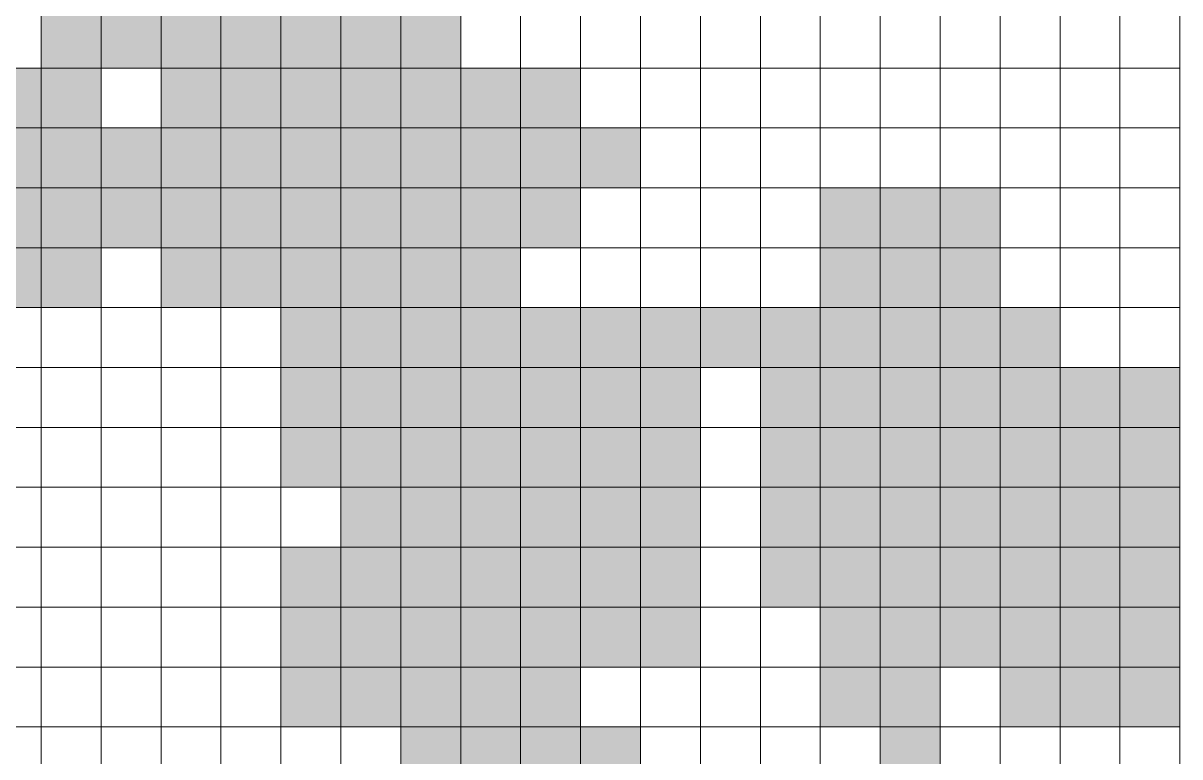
# Model space of a CAD drawing. Header units: millimetres. Extents: x 7481 to 272303, y 53290 to 107290.
# Drawn here: x 180705 to 200005, y 78790 to 91040 of the extents above; entities that cross this region are included whole.
import ezdxf

# ---------------------------------------------------------------- set-up
doc = ezdxf.new("R2010")
doc.units = ezdxf.units.MM
doc.layers.get('0').update_dxf_attribs({"lineweight": 0})
for name, color, linetype in [('l_square', 30, 'Continuous'), ('m_square', 40, 'Continuous'), ('n_green', 100, 'Continuous'), ('o_building', 252, 'Continuous'), ('river', 140, 'Continuous')]:
    doc.layers.add(name, color=color, linetype=linetype)

msp = doc.modelspace()

# ---------------------------------------------------------------- hatches: boundary and pattern name
at = {"layer": 'l_square'}
h = msp.add_hatch(color=256, dxfattribs=at)
h.dxf.hatch_style = 1
h.paths.add_polyline_path([(189005, 90290), (188005, 90290), (188005, 89290), (189005, 89290)])
h = msp.add_hatch(color=256, dxfattribs=at)
h.dxf.hatch_style = 1
h.paths.add_polyline_path([(190005, 90290), (189005, 90290), (189005, 89290), (190005, 89290)])
h = msp.add_hatch(color=256, dxfattribs=at)
h.dxf.hatch_style = 1
h.paths.add_polyline_path([(188005, 89290), (187005, 89290), (187005, 88290), (188005, 88290)])
h = msp.add_hatch(color=256, dxfattribs=at)
h.dxf.hatch_style = 1
h.paths.add_polyline_path([(189005, 89290), (188005, 89290), (188005, 88290), (189005, 88290)])
h = msp.add_hatch(color=256, dxfattribs=at)
h.dxf.hatch_style = 1
h.paths.add_polyline_path([(190005, 89290), (189005, 89290), (189005, 88290), (190005, 88290)])
h = msp.add_hatch(color=256, dxfattribs=at)
h.dxf.hatch_style = 1
h.paths.add_polyline_path([(191005, 89290), (190005, 89290), (190005, 88290), (191005, 88290)])
h = msp.add_hatch(color=256, dxfattribs=at)
h.dxf.hatch_style = 1
h.paths.add_polyline_path([(190005, 88290), (189005, 88290), (189005, 87290), (190005, 87290)])
h = msp.add_hatch(color=256, dxfattribs=at)
h.dxf.hatch_style = 1
h.paths.add_polyline_path([(181005, 87290), (180005, 87290), (180005, 86290), (181005, 86290)])
h = msp.add_hatch(color=256, dxfattribs=at)
h.dxf.hatch_style = 1
h.paths.add_polyline_path([(191005, 79290), (190005, 79290), (190005, 78290), (191005, 78290)])
at = {"layer": 'm_square'}
h = msp.add_hatch(color=256, dxfattribs=at)
h.dxf.hatch_style = 1
h.paths.add_polyline_path([(182005, 91290), (181005, 91290), (181005, 90290), (182005, 90290)])
h = msp.add_hatch(color=256, dxfattribs=at)
h.dxf.hatch_style = 1
h.paths.add_polyline_path([(182005, 90290), (181005, 90290), (181005, 89290), (182005, 89290)])
h = msp.add_hatch(color=256, dxfattribs=at)
h.dxf.hatch_style = 1
h.paths.add_polyline_path([(188005, 90290), (187005, 90290), (187005, 89290), (188005, 89290)])
h = msp.add_hatch(color=256, dxfattribs=at)
h.dxf.hatch_style = 1
h.paths.add_polyline_path([(184005, 87290), (183005, 87290), (183005, 86290), (184005, 86290)])
h = msp.add_hatch(color=256, dxfattribs=at)
h.dxf.hatch_style = 1
h.paths.add_polyline_path([(187005, 85290), (186005, 85290), (186005, 84290), (187005, 84290)])
h = msp.add_hatch(color=256, dxfattribs=at)
h.dxf.hatch_style = 1
h.paths.add_polyline_path([(191005, 84290), (190005, 84290), (190005, 83290), (191005, 83290)])
h = msp.add_hatch(color=256, dxfattribs=at)
h.dxf.hatch_style = 1
h.paths.add_polyline_path([(191005, 81290), (190005, 81290), (190005, 80290), (191005, 80290)])
at = {"layer": 'n_green'}
h = msp.add_hatch(color=256, dxfattribs=at)
h.dxf.hatch_style = 1
h.paths.add_polyline_path([(184005, 90290), (183005, 90290), (183005, 89290), (184005, 89290)])
h = msp.add_hatch(color=256, dxfattribs=at)
h.dxf.hatch_style = 1
h.paths.add_polyline_path([(185005, 90290), (184005, 90290), (184005, 89290), (185005, 89290)])
h = msp.add_hatch(color=256, dxfattribs=at)
h.dxf.hatch_style = 1
h.paths.add_polyline_path([(186005, 90290), (185005, 90290), (185005, 89290), (186005, 89290)])
h = msp.add_hatch(color=256, dxfattribs=at)
h.dxf.hatch_style = 1
h.paths.add_polyline_path([(187005, 90290), (186005, 90290), (186005, 89290), (187005, 89290)])
h = msp.add_hatch(color=256, dxfattribs=at)
h.dxf.hatch_style = 1
h.paths.add_polyline_path([(182005, 87290), (181005, 87290), (181005, 86290), (182005, 86290)])
h = msp.add_hatch(color=256, dxfattribs=at)
h.dxf.hatch_style = 1
h.paths.add_polyline_path([(185005, 87290), (184005, 87290), (184005, 86290), (185005, 86290)])
h = msp.add_hatch(color=256, dxfattribs=at)
h.dxf.hatch_style = 1
h.paths.add_polyline_path([(186005, 87290), (185005, 87290), (185005, 86290), (186005, 86290)])
h = msp.add_hatch(color=256, dxfattribs=at)
h.dxf.hatch_style = 1
h.paths.add_polyline_path([(186005, 86290), (185005, 86290), (185005, 85290), (186005, 85290)])
h = msp.add_hatch(color=256, dxfattribs=at)
h.dxf.hatch_style = 1
h.paths.add_polyline_path([(191005, 86290), (190005, 86290), (190005, 85290), (191005, 85290)])
h = msp.add_hatch(color=256, dxfattribs=at)
h.dxf.hatch_style = 1
h.paths.add_polyline_path([(192005, 86290), (191005, 86290), (191005, 85290), (192005, 85290)])
h = msp.add_hatch(color=256, dxfattribs=at)
h.dxf.hatch_style = 1
h.paths.add_polyline_path([(186005, 85290), (185005, 85290), (185005, 84290), (186005, 84290)])
h = msp.add_hatch(color=256, dxfattribs=at)
h.dxf.hatch_style = 1
h.paths.add_polyline_path([(191005, 85290), (190005, 85290), (190005, 84290), (191005, 84290)])
h = msp.add_hatch(color=256, dxfattribs=at)
h.dxf.hatch_style = 1
h.paths.add_polyline_path([(192005, 85290), (191005, 85290), (191005, 84290), (192005, 84290)])
h = msp.add_hatch(color=256, dxfattribs=at)
h.dxf.hatch_style = 1
h.paths.add_polyline_path([(186005, 84290), (185005, 84290), (185005, 83290), (186005, 83290)])
h = msp.add_hatch(color=256, dxfattribs=at)
h.dxf.hatch_style = 1
h.paths.add_polyline_path([(187005, 84290), (186005, 84290), (186005, 83290), (187005, 83290)])
h = msp.add_hatch(color=256, dxfattribs=at)
h.dxf.hatch_style = 1
h.paths.add_polyline_path([(192005, 84290), (191005, 84290), (191005, 83290), (192005, 83290)])
h = msp.add_hatch(color=256, dxfattribs=at)
h.dxf.hatch_style = 1
h.paths.add_polyline_path([(187005, 83290), (186005, 83290), (186005, 82290), (187005, 82290)])
h = msp.add_hatch(color=256, dxfattribs=at)
h.dxf.hatch_style = 1
h.paths.add_polyline_path([(191005, 83290), (190005, 83290), (190005, 82290), (191005, 82290)])
h = msp.add_hatch(color=256, dxfattribs=at)
h.dxf.hatch_style = 1
h.paths.add_polyline_path([(192005, 83290), (191005, 83290), (191005, 82290), (192005, 82290)])
h = msp.add_hatch(color=256, dxfattribs=at)
h.dxf.hatch_style = 1
h.paths.add_polyline_path([(186005, 82290), (185005, 82290), (185005, 81290), (186005, 81290)])
h = msp.add_hatch(color=256, dxfattribs=at)
h.dxf.hatch_style = 1
h.paths.add_polyline_path([(187005, 82290), (186005, 82290), (186005, 81290), (187005, 81290)])
h = msp.add_hatch(color=256, dxfattribs=at)
h.dxf.hatch_style = 1
h.paths.add_polyline_path([(191005, 82290), (190005, 82290), (190005, 81290), (191005, 81290)])
h = msp.add_hatch(color=256, dxfattribs=at)
h.dxf.hatch_style = 1
h.paths.add_polyline_path([(192005, 82290), (191005, 82290), (191005, 81290), (192005, 81290)])
h = msp.add_hatch(color=256, dxfattribs=at)
h.dxf.hatch_style = 1
h.paths.add_polyline_path([(186005, 81290), (185005, 81290), (185005, 80290), (186005, 80290)])
h = msp.add_hatch(color=256, dxfattribs=at)
h.dxf.hatch_style = 1
h.paths.add_polyline_path([(187005, 81290), (186005, 81290), (186005, 80290), (187005, 80290)])
h = msp.add_hatch(color=256, dxfattribs=at)
h.dxf.hatch_style = 1
h.paths.add_polyline_path([(192005, 81290), (191005, 81290), (191005, 80290), (192005, 80290)])
h = msp.add_hatch(color=256, dxfattribs=at)
h.dxf.hatch_style = 1
h.paths.add_polyline_path([(186005, 80290), (185005, 80290), (185005, 79290), (186005, 79290)])
h = msp.add_hatch(color=256, dxfattribs=at)
h.dxf.hatch_style = 1
h.paths.add_polyline_path([(187005, 80290), (186005, 80290), (186005, 79290), (187005, 79290)])
at = {"layer": 'o_building'}
h = msp.add_hatch(color=256, dxfattribs=at)
h.dxf.hatch_style = 1
h.paths.add_polyline_path([(183005, 91290), (182005, 91290), (182005, 90290), (183005, 90290)])
h = msp.add_hatch(color=256, dxfattribs=at)
h.dxf.hatch_style = 1
h.paths.add_polyline_path([(184005, 91290), (183005, 91290), (183005, 90290), (184005, 90290)])
h = msp.add_hatch(color=256, dxfattribs=at)
h.dxf.hatch_style = 1
h.paths.add_polyline_path([(185005, 91290), (184005, 91290), (184005, 90290), (185005, 90290)])
h = msp.add_hatch(color=256, dxfattribs=at)
h.dxf.hatch_style = 1
h.paths.add_polyline_path([(186005, 91290), (185005, 91290), (185005, 90290), (186005, 90290)])
h = msp.add_hatch(color=256, dxfattribs=at)
h.dxf.hatch_style = 1
h.paths.add_polyline_path([(187005, 91290), (186005, 91290), (186005, 90290), (187005, 90290)])
h = msp.add_hatch(color=256, dxfattribs=at)
h.dxf.hatch_style = 1
h.paths.add_polyline_path([(188005, 91290), (187005, 91290), (187005, 90290), (188005, 90290)])
at = {"layer": 'river'}
h = msp.add_hatch(color=256, dxfattribs=at)
h.dxf.hatch_style = 1
h.paths.add_polyline_path([(181005, 90290), (180005, 90290), (180005, 89290), (181005, 89290)])
h = msp.add_hatch(color=256, dxfattribs=at)
h.dxf.hatch_style = 1
h.paths.add_polyline_path([(181005, 89290), (180005, 89290), (180005, 88290), (181005, 88290)])
h = msp.add_hatch(color=256, dxfattribs=at)
h.dxf.hatch_style = 1
h.paths.add_polyline_path([(182005, 89290), (181005, 89290), (181005, 88290), (182005, 88290)])
h = msp.add_hatch(color=256, dxfattribs=at)
h.dxf.hatch_style = 1
h.paths.add_polyline_path([(183005, 89290), (182005, 89290), (182005, 88290), (183005, 88290)])
h = msp.add_hatch(color=256, dxfattribs=at)
h.dxf.hatch_style = 1
h.paths.add_polyline_path([(184005, 89290), (183005, 89290), (183005, 88290), (184005, 88290)])
h = msp.add_hatch(color=256, dxfattribs=at)
h.dxf.hatch_style = 1
h.paths.add_polyline_path([(185005, 89290), (184005, 89290), (184005, 88290), (185005, 88290)])
h = msp.add_hatch(color=256, dxfattribs=at)
h.dxf.hatch_style = 1
h.paths.add_polyline_path([(185005, 89290), (184005, 89290), (184005, 88290), (185005, 88290)])
h = msp.add_hatch(color=256, dxfattribs=at)
h.dxf.hatch_style = 1
h.paths.add_polyline_path([(186005, 89290), (185005, 89290), (185005, 88290), (186005, 88290)])
h = msp.add_hatch(color=256, dxfattribs=at)
h.dxf.hatch_style = 1
h.paths.add_polyline_path([(186005, 89290), (185005, 89290), (185005, 88290), (186005, 88290)])
h = msp.add_hatch(color=256, dxfattribs=at)
h.dxf.hatch_style = 1
h.paths.add_polyline_path([(187005, 89290), (186005, 89290), (186005, 88290), (187005, 88290)])
h = msp.add_hatch(color=256, dxfattribs=at)
h.dxf.hatch_style = 1
h.paths.add_polyline_path([(181005, 88290), (180005, 88290), (180005, 87290), (181005, 87290)])
h = msp.add_hatch(color=256, dxfattribs=at)
h.dxf.hatch_style = 1
h.paths.add_polyline_path([(182005, 88290), (181005, 88290), (181005, 87290), (182005, 87290)])
h = msp.add_hatch(color=256, dxfattribs=at)
h.dxf.hatch_style = 1
h.paths.add_polyline_path([(183005, 88290), (182005, 88290), (182005, 87290), (183005, 87290)])
h = msp.add_hatch(color=256, dxfattribs=at)
h.dxf.hatch_style = 1
h.paths.add_polyline_path([(184005, 88290), (183005, 88290), (183005, 87290), (184005, 87290)])
h = msp.add_hatch(color=256, dxfattribs=at)
h.dxf.hatch_style = 1
h.paths.add_polyline_path([(185005, 88290), (184005, 88290), (184005, 87290), (185005, 87290)])
h = msp.add_hatch(color=256, dxfattribs=at)
h.dxf.hatch_style = 1
h.paths.add_polyline_path([(185005, 88290), (184005, 88290), (184005, 87290), (185005, 87290)])
h = msp.add_hatch(color=256, dxfattribs=at)
h.dxf.hatch_style = 1
h.paths.add_polyline_path([(186005, 88290), (185005, 88290), (185005, 87290), (186005, 87290)])
h = msp.add_hatch(color=256, dxfattribs=at)
h.dxf.hatch_style = 1
h.paths.add_polyline_path([(186005, 88290), (185005, 88290), (185005, 87290), (186005, 87290)])
h = msp.add_hatch(color=256, dxfattribs=at)
h.dxf.hatch_style = 1
h.paths.add_polyline_path([(187005, 88290), (186005, 88290), (186005, 87290), (187005, 87290)])
h = msp.add_hatch(color=256, dxfattribs=at)
h.dxf.hatch_style = 1
h.paths.add_polyline_path([(188005, 88290), (187005, 88290), (187005, 87290), (188005, 87290)])
h = msp.add_hatch(color=256, dxfattribs=at)
h.dxf.hatch_style = 1
h.paths.add_polyline_path([(189005, 88290), (188005, 88290), (188005, 87290), (189005, 87290)])
h = msp.add_hatch(color=256, dxfattribs=at)
h.dxf.hatch_style = 1
h.paths.add_polyline_path([(195005, 88290), (194005, 88290), (194005, 87290), (195005, 87290)])
h = msp.add_hatch(color=256, dxfattribs=at)
h.dxf.hatch_style = 1
h.paths.add_polyline_path([(196005, 88290), (195005, 88290), (195005, 87290), (196005, 87290)])
h = msp.add_hatch(color=256, dxfattribs=at)
h.dxf.hatch_style = 1
h.paths.add_polyline_path([(197005, 88290), (196005, 88290), (196005, 87290), (197005, 87290)])
h = msp.add_hatch(color=256, dxfattribs=at)
h.dxf.hatch_style = 1
h.paths.add_polyline_path([(187005, 87290), (186005, 87290), (186005, 86290), (187005, 86290)])
h = msp.add_hatch(color=256, dxfattribs=at)
h.dxf.hatch_style = 1
h.paths.add_polyline_path([(188005, 87290), (187005, 87290), (187005, 86290), (188005, 86290)])
h = msp.add_hatch(color=256, dxfattribs=at)
h.dxf.hatch_style = 1
h.paths.add_polyline_path([(189005, 87290), (188005, 87290), (188005, 86290), (189005, 86290)])
h = msp.add_hatch(color=256, dxfattribs=at)
h.dxf.hatch_style = 1
h.paths.add_polyline_path([(195005, 87290), (194005, 87290), (194005, 86290), (195005, 86290)])
h = msp.add_hatch(color=256, dxfattribs=at)
h.dxf.hatch_style = 1
h.paths.add_polyline_path([(196005, 87290), (195005, 87290), (195005, 86290), (196005, 86290)])
h = msp.add_hatch(color=256, dxfattribs=at)
h.dxf.hatch_style = 1
h.paths.add_polyline_path([(197005, 87290), (196005, 87290), (196005, 86290), (197005, 86290)])
h = msp.add_hatch(color=256, dxfattribs=at)
h.dxf.hatch_style = 1
h.paths.add_polyline_path([(197005, 87290), (196005, 87290), (196005, 86290), (197005, 86290)])
h = msp.add_hatch(color=256, dxfattribs=at)
h.dxf.hatch_style = 1
h.paths.add_polyline_path([(187005, 86290), (186005, 86290), (186005, 85290), (187005, 85290)])
h = msp.add_hatch(color=256, dxfattribs=at)
h.dxf.hatch_style = 1
h.paths.add_polyline_path([(188005, 86290), (187005, 86290), (187005, 85290), (188005, 85290)])
h = msp.add_hatch(color=256, dxfattribs=at)
h.dxf.hatch_style = 1
h.paths.add_polyline_path([(189005, 86290), (188005, 86290), (188005, 85290), (189005, 85290)])
h = msp.add_hatch(color=256, dxfattribs=at)
h.dxf.hatch_style = 1
h.paths.add_polyline_path([(190005, 86290), (189005, 86290), (189005, 85290), (190005, 85290)])
h = msp.add_hatch(color=256, dxfattribs=at)
h.dxf.hatch_style = 1
h.paths.add_polyline_path([(193005, 86290), (192005, 86290), (192005, 85290), (193005, 85290)])
h = msp.add_hatch(color=256, dxfattribs=at)
h.dxf.hatch_style = 1
h.paths.add_polyline_path([(194005, 86290), (193005, 86290), (193005, 85290), (194005, 85290)])
h = msp.add_hatch(color=256, dxfattribs=at)
h.dxf.hatch_style = 1
h.paths.add_polyline_path([(195005, 86290), (194005, 86290), (194005, 85290), (195005, 85290)])
h = msp.add_hatch(color=256, dxfattribs=at)
h.dxf.hatch_style = 1
h.paths.add_polyline_path([(195005, 86290), (194005, 86290), (194005, 85290), (195005, 85290)])
h = msp.add_hatch(color=256, dxfattribs=at)
h.dxf.hatch_style = 1
h.paths.add_polyline_path([(196005, 86290), (195005, 86290), (195005, 85290), (196005, 85290)])
h = msp.add_hatch(color=256, dxfattribs=at)
h.dxf.hatch_style = 1
h.paths.add_polyline_path([(196005, 86290), (195005, 86290), (195005, 85290), (196005, 85290)])
h = msp.add_hatch(color=256, dxfattribs=at)
h.dxf.hatch_style = 1
h.paths.add_polyline_path([(197005, 86290), (196005, 86290), (196005, 85290), (197005, 85290)])
h = msp.add_hatch(color=256, dxfattribs=at)
h.dxf.hatch_style = 1
h.paths.add_polyline_path([(197005, 86290), (196005, 86290), (196005, 85290), (197005, 85290)])
h = msp.add_hatch(color=256, dxfattribs=at)
h.dxf.hatch_style = 1
h.paths.add_polyline_path([(197005, 86290), (196005, 86290), (196005, 85290), (197005, 85290)])
h = msp.add_hatch(color=256, dxfattribs=at)
h.dxf.hatch_style = 1
h.paths.add_polyline_path([(198005, 86290), (197005, 86290), (197005, 85290), (198005, 85290)])
h = msp.add_hatch(color=256, dxfattribs=at)
h.dxf.hatch_style = 1
h.paths.add_polyline_path([(188005, 85290), (187005, 85290), (187005, 84290), (188005, 84290)])
h = msp.add_hatch(color=256, dxfattribs=at)
h.dxf.hatch_style = 1
h.paths.add_polyline_path([(189005, 85290), (188005, 85290), (188005, 84290), (189005, 84290)])
h = msp.add_hatch(color=256, dxfattribs=at)
h.dxf.hatch_style = 1
h.paths.add_polyline_path([(190005, 85290), (189005, 85290), (189005, 84290), (190005, 84290)])
h = msp.add_hatch(color=256, dxfattribs=at)
h.dxf.hatch_style = 1
h.paths.add_polyline_path([(194005, 85290), (193005, 85290), (193005, 84290), (194005, 84290)])
h = msp.add_hatch(color=256, dxfattribs=at)
h.dxf.hatch_style = 1
h.paths.add_polyline_path([(195005, 85290), (194005, 85290), (194005, 84290), (195005, 84290)])
h = msp.add_hatch(color=256, dxfattribs=at)
h.dxf.hatch_style = 1
h.paths.add_polyline_path([(195005, 85290), (194005, 85290), (194005, 84290), (195005, 84290)])
h = msp.add_hatch(color=256, dxfattribs=at)
h.dxf.hatch_style = 1
h.paths.add_polyline_path([(195005, 85290), (194005, 85290), (194005, 84290), (195005, 84290)])
h = msp.add_hatch(color=256, dxfattribs=at)
h.dxf.hatch_style = 1
h.paths.add_polyline_path([(196005, 85290), (195005, 85290), (195005, 84290), (196005, 84290)])
h = msp.add_hatch(color=256, dxfattribs=at)
h.dxf.hatch_style = 1
h.paths.add_polyline_path([(196005, 85290), (195005, 85290), (195005, 84290), (196005, 84290)])
h = msp.add_hatch(color=256, dxfattribs=at)
h.dxf.hatch_style = 1
h.paths.add_polyline_path([(197005, 85290), (196005, 85290), (196005, 84290), (197005, 84290)])
h = msp.add_hatch(color=256, dxfattribs=at)
h.dxf.hatch_style = 1
h.paths.add_polyline_path([(197005, 85290), (196005, 85290), (196005, 84290), (197005, 84290)])
h = msp.add_hatch(color=256, dxfattribs=at)
h.dxf.hatch_style = 1
h.paths.add_polyline_path([(197005, 85290), (196005, 85290), (196005, 84290), (197005, 84290)])
h = msp.add_hatch(color=256, dxfattribs=at)
h.dxf.hatch_style = 1
h.paths.add_polyline_path([(198005, 85290), (197005, 85290), (197005, 84290), (198005, 84290)])
h = msp.add_hatch(color=256, dxfattribs=at)
h.dxf.hatch_style = 1
h.paths.add_polyline_path([(198005, 85290), (197005, 85290), (197005, 84290), (198005, 84290)])
h = msp.add_hatch(color=256, dxfattribs=at)
h.dxf.hatch_style = 1
h.paths.add_polyline_path([(199005, 85290), (198005, 85290), (198005, 84290), (199005, 84290)])
h = msp.add_hatch(color=256, dxfattribs=at)
h.dxf.hatch_style = 1
h.paths.add_polyline_path([(200005, 85290), (199005, 85290), (199005, 84290), (200005, 84290)])
h = msp.add_hatch(color=256, dxfattribs=at)
h.dxf.hatch_style = 1
h.paths.add_polyline_path([(188005, 84290), (187005, 84290), (187005, 83290), (188005, 83290)])
h = msp.add_hatch(color=256, dxfattribs=at)
h.dxf.hatch_style = 1
h.paths.add_polyline_path([(189005, 84290), (188005, 84290), (188005, 83290), (189005, 83290)])
h = msp.add_hatch(color=256, dxfattribs=at)
h.dxf.hatch_style = 1
h.paths.add_polyline_path([(190005, 84290), (189005, 84290), (189005, 83290), (190005, 83290)])
h = msp.add_hatch(color=256, dxfattribs=at)
h.dxf.hatch_style = 1
h.paths.add_polyline_path([(194005, 84290), (193005, 84290), (193005, 83290), (194005, 83290)])
h = msp.add_hatch(color=256, dxfattribs=at)
h.dxf.hatch_style = 1
h.paths.add_polyline_path([(194005, 84290), (193005, 84290), (193005, 83290), (194005, 83290)])
h = msp.add_hatch(color=256, dxfattribs=at)
h.dxf.hatch_style = 1
h.paths.add_polyline_path([(195005, 84290), (194005, 84290), (194005, 83290), (195005, 83290)])
h = msp.add_hatch(color=256, dxfattribs=at)
h.dxf.hatch_style = 1
h.paths.add_polyline_path([(195005, 84290), (194005, 84290), (194005, 83290), (195005, 83290)])
h = msp.add_hatch(color=256, dxfattribs=at)
h.dxf.hatch_style = 1
h.paths.add_polyline_path([(195005, 84290), (194005, 84290), (194005, 83290), (195005, 83290)])
h = msp.add_hatch(color=256, dxfattribs=at)
h.dxf.hatch_style = 1
h.paths.add_polyline_path([(195005, 84290), (194005, 84290), (194005, 83290), (195005, 83290)])
h = msp.add_hatch(color=256, dxfattribs=at)
h.dxf.hatch_style = 1
h.paths.add_polyline_path([(196005, 84290), (195005, 84290), (195005, 83290), (196005, 83290)])
h = msp.add_hatch(color=256, dxfattribs=at)
h.dxf.hatch_style = 1
h.paths.add_polyline_path([(196005, 84290), (195005, 84290), (195005, 83290), (196005, 83290)])
h = msp.add_hatch(color=256, dxfattribs=at)
h.dxf.hatch_style = 1
h.paths.add_polyline_path([(196005, 84290), (195005, 84290), (195005, 83290), (196005, 83290)])
h = msp.add_hatch(color=256, dxfattribs=at)
h.dxf.hatch_style = 1
h.paths.add_polyline_path([(197005, 84290), (196005, 84290), (196005, 83290), (197005, 83290)])
h = msp.add_hatch(color=256, dxfattribs=at)
h.dxf.hatch_style = 1
h.paths.add_polyline_path([(197005, 84290), (196005, 84290), (196005, 83290), (197005, 83290)])
h = msp.add_hatch(color=256, dxfattribs=at)
h.dxf.hatch_style = 1
h.paths.add_polyline_path([(197005, 84290), (196005, 84290), (196005, 83290), (197005, 83290)])
h = msp.add_hatch(color=256, dxfattribs=at)
h.dxf.hatch_style = 1
h.paths.add_polyline_path([(198005, 84290), (197005, 84290), (197005, 83290), (198005, 83290)])
h = msp.add_hatch(color=256, dxfattribs=at)
h.dxf.hatch_style = 1
h.paths.add_polyline_path([(198005, 84290), (197005, 84290), (197005, 83290), (198005, 83290)])
h = msp.add_hatch(color=256, dxfattribs=at)
h.dxf.hatch_style = 1
h.paths.add_polyline_path([(199005, 84290), (198005, 84290), (198005, 83290), (199005, 83290)])
h = msp.add_hatch(color=256, dxfattribs=at)
h.dxf.hatch_style = 1
h.paths.add_polyline_path([(200005, 84290), (199005, 84290), (199005, 83290), (200005, 83290)])
h = msp.add_hatch(color=256, dxfattribs=at)
h.dxf.hatch_style = 1
h.paths.add_polyline_path([(188005, 83290), (187005, 83290), (187005, 82290), (188005, 82290)])
h = msp.add_hatch(color=256, dxfattribs=at)
h.dxf.hatch_style = 1
h.paths.add_polyline_path([(189005, 83290), (188005, 83290), (188005, 82290), (189005, 82290)])
h = msp.add_hatch(color=256, dxfattribs=at)
h.dxf.hatch_style = 1
h.paths.add_polyline_path([(190005, 83290), (189005, 83290), (189005, 82290), (190005, 82290)])
h = msp.add_hatch(color=256, dxfattribs=at)
h.dxf.hatch_style = 1
h.paths.add_polyline_path([(194005, 83290), (193005, 83290), (193005, 82290), (194005, 82290)])
h = msp.add_hatch(color=256, dxfattribs=at)
h.dxf.hatch_style = 1
h.paths.add_polyline_path([(194005, 83290), (193005, 83290), (193005, 82290), (194005, 82290)])
h = msp.add_hatch(color=256, dxfattribs=at)
h.dxf.hatch_style = 1
h.paths.add_polyline_path([(195005, 83290), (194005, 83290), (194005, 82290), (195005, 82290)])
h = msp.add_hatch(color=256, dxfattribs=at)
h.dxf.hatch_style = 1
h.paths.add_polyline_path([(195005, 83290), (194005, 83290), (194005, 82290), (195005, 82290)])
h = msp.add_hatch(color=256, dxfattribs=at)
h.dxf.hatch_style = 1
h.paths.add_polyline_path([(195005, 83290), (194005, 83290), (194005, 82290), (195005, 82290)])
h = msp.add_hatch(color=256, dxfattribs=at)
h.dxf.hatch_style = 1
h.paths.add_polyline_path([(195005, 83290), (194005, 83290), (194005, 82290), (195005, 82290)])
h = msp.add_hatch(color=256, dxfattribs=at)
h.dxf.hatch_style = 1
h.paths.add_polyline_path([(196005, 83290), (195005, 83290), (195005, 82290), (196005, 82290)])
h = msp.add_hatch(color=256, dxfattribs=at)
h.dxf.hatch_style = 1
h.paths.add_polyline_path([(196005, 83290), (195005, 83290), (195005, 82290), (196005, 82290)])
h = msp.add_hatch(color=256, dxfattribs=at)
h.dxf.hatch_style = 1
h.paths.add_polyline_path([(196005, 83290), (195005, 83290), (195005, 82290), (196005, 82290)])
h = msp.add_hatch(color=256, dxfattribs=at)
h.dxf.hatch_style = 1
h.paths.add_polyline_path([(196005, 83290), (195005, 83290), (195005, 82290), (196005, 82290)])
h = msp.add_hatch(color=256, dxfattribs=at)
h.dxf.hatch_style = 1
h.paths.add_polyline_path([(197005, 83290), (196005, 83290), (196005, 82290), (197005, 82290)])
h = msp.add_hatch(color=256, dxfattribs=at)
h.dxf.hatch_style = 1
h.paths.add_polyline_path([(197005, 83290), (196005, 83290), (196005, 82290), (197005, 82290)])
h = msp.add_hatch(color=256, dxfattribs=at)
h.dxf.hatch_style = 1
h.paths.add_polyline_path([(197005, 83290), (196005, 83290), (196005, 82290), (197005, 82290)])
h = msp.add_hatch(color=256, dxfattribs=at)
h.dxf.hatch_style = 1
h.paths.add_polyline_path([(198005, 83290), (197005, 83290), (197005, 82290), (198005, 82290)])
h = msp.add_hatch(color=256, dxfattribs=at)
h.dxf.hatch_style = 1
h.paths.add_polyline_path([(198005, 83290), (197005, 83290), (197005, 82290), (198005, 82290)])
h = msp.add_hatch(color=256, dxfattribs=at)
h.dxf.hatch_style = 1
h.paths.add_polyline_path([(199005, 83290), (198005, 83290), (198005, 82290), (199005, 82290)])
h = msp.add_hatch(color=256, dxfattribs=at)
h.dxf.hatch_style = 1
h.paths.add_polyline_path([(200005, 83290), (199005, 83290), (199005, 82290), (200005, 82290)])
h = msp.add_hatch(color=256, dxfattribs=at)
h.dxf.hatch_style = 1
h.paths.add_polyline_path([(188005, 82290), (187005, 82290), (187005, 81290), (188005, 81290)])
h = msp.add_hatch(color=256, dxfattribs=at)
h.dxf.hatch_style = 1
h.paths.add_polyline_path([(189005, 82290), (188005, 82290), (188005, 81290), (189005, 81290)])
h = msp.add_hatch(color=256, dxfattribs=at)
h.dxf.hatch_style = 1
h.paths.add_polyline_path([(190005, 82290), (189005, 82290), (189005, 81290), (190005, 81290)])
h = msp.add_hatch(color=256, dxfattribs=at)
h.dxf.hatch_style = 1
h.paths.add_polyline_path([(194005, 82290), (193005, 82290), (193005, 81290), (194005, 81290)])
h = msp.add_hatch(color=256, dxfattribs=at)
h.dxf.hatch_style = 1
h.paths.add_polyline_path([(194005, 82290), (193005, 82290), (193005, 81290), (194005, 81290)])
h = msp.add_hatch(color=256, dxfattribs=at)
h.dxf.hatch_style = 1
h.paths.add_polyline_path([(195005, 82290), (194005, 82290), (194005, 81290), (195005, 81290)])
h = msp.add_hatch(color=256, dxfattribs=at)
h.dxf.hatch_style = 1
h.paths.add_polyline_path([(195005, 82290), (194005, 82290), (194005, 81290), (195005, 81290)])
h = msp.add_hatch(color=256, dxfattribs=at)
h.dxf.hatch_style = 1
h.paths.add_polyline_path([(195005, 82290), (194005, 82290), (194005, 81290), (195005, 81290)])
h = msp.add_hatch(color=256, dxfattribs=at)
h.dxf.hatch_style = 1
h.paths.add_polyline_path([(196005, 82290), (195005, 82290), (195005, 81290), (196005, 81290)])
h = msp.add_hatch(color=256, dxfattribs=at)
h.dxf.hatch_style = 1
h.paths.add_polyline_path([(196005, 82290), (195005, 82290), (195005, 81290), (196005, 81290)])
h = msp.add_hatch(color=256, dxfattribs=at)
h.dxf.hatch_style = 1
h.paths.add_polyline_path([(196005, 82290), (195005, 82290), (195005, 81290), (196005, 81290)])
h = msp.add_hatch(color=256, dxfattribs=at)
h.dxf.hatch_style = 1
h.paths.add_polyline_path([(197005, 82290), (196005, 82290), (196005, 81290), (197005, 81290)])
h = msp.add_hatch(color=256, dxfattribs=at)
h.dxf.hatch_style = 1
h.paths.add_polyline_path([(198005, 82290), (197005, 82290), (197005, 81290), (198005, 81290)])
h = msp.add_hatch(color=256, dxfattribs=at)
h.dxf.hatch_style = 1
h.paths.add_polyline_path([(198005, 82290), (197005, 82290), (197005, 81290), (198005, 81290)])
h = msp.add_hatch(color=256, dxfattribs=at)
h.dxf.hatch_style = 1
h.paths.add_polyline_path([(199005, 82290), (198005, 82290), (198005, 81290), (199005, 81290)])
h = msp.add_hatch(color=256, dxfattribs=at)
h.dxf.hatch_style = 1
h.paths.add_polyline_path([(200005, 82290), (199005, 82290), (199005, 81290), (200005, 81290)])
h = msp.add_hatch(color=256, dxfattribs=at)
h.dxf.hatch_style = 1
h.paths.add_polyline_path([(188005, 81290), (187005, 81290), (187005, 80290), (188005, 80290)])
h = msp.add_hatch(color=256, dxfattribs=at)
h.dxf.hatch_style = 1
h.paths.add_polyline_path([(189005, 81290), (188005, 81290), (188005, 80290), (189005, 80290)])
h = msp.add_hatch(color=256, dxfattribs=at)
h.dxf.hatch_style = 1
h.paths.add_polyline_path([(190005, 81290), (189005, 81290), (189005, 80290), (190005, 80290)])
h = msp.add_hatch(color=256, dxfattribs=at)
h.dxf.hatch_style = 1
h.paths.add_polyline_path([(195005, 81290), (194005, 81290), (194005, 80290), (195005, 80290)])
h = msp.add_hatch(color=256, dxfattribs=at)
h.dxf.hatch_style = 1
h.paths.add_polyline_path([(195005, 81290), (194005, 81290), (194005, 80290), (195005, 80290)])
h = msp.add_hatch(color=256, dxfattribs=at)
h.dxf.hatch_style = 1
h.paths.add_polyline_path([(195005, 81290), (194005, 81290), (194005, 80290), (195005, 80290)])
h = msp.add_hatch(color=256, dxfattribs=at)
h.dxf.hatch_style = 1
h.paths.add_polyline_path([(196005, 81290), (195005, 81290), (195005, 80290), (196005, 80290)])
h = msp.add_hatch(color=256, dxfattribs=at)
h.dxf.hatch_style = 1
h.paths.add_polyline_path([(196005, 81290), (195005, 81290), (195005, 80290), (196005, 80290)])
h = msp.add_hatch(color=256, dxfattribs=at)
h.dxf.hatch_style = 1
h.paths.add_polyline_path([(196005, 81290), (195005, 81290), (195005, 80290), (196005, 80290)])
h = msp.add_hatch(color=256, dxfattribs=at)
h.dxf.hatch_style = 1
h.paths.add_polyline_path([(197005, 81290), (196005, 81290), (196005, 80290), (197005, 80290)])
h = msp.add_hatch(color=256, dxfattribs=at)
h.dxf.hatch_style = 1
h.paths.add_polyline_path([(198005, 81290), (197005, 81290), (197005, 80290), (198005, 80290)])
h = msp.add_hatch(color=256, dxfattribs=at)
h.dxf.hatch_style = 1
h.paths.add_polyline_path([(198005, 81290), (197005, 81290), (197005, 80290), (198005, 80290)])
h = msp.add_hatch(color=256, dxfattribs=at)
h.dxf.hatch_style = 1
h.paths.add_polyline_path([(199005, 81290), (198005, 81290), (198005, 80290), (199005, 80290)])
h = msp.add_hatch(color=256, dxfattribs=at)
h.dxf.hatch_style = 1
h.paths.add_polyline_path([(200005, 81290), (199005, 81290), (199005, 80290), (200005, 80290)])
h = msp.add_hatch(color=256, dxfattribs=at)
h.dxf.hatch_style = 1
h.paths.add_polyline_path([(188005, 80290), (187005, 80290), (187005, 79290), (188005, 79290)])
h = msp.add_hatch(color=256, dxfattribs=at)
h.dxf.hatch_style = 1
h.paths.add_polyline_path([(189005, 80290), (188005, 80290), (188005, 79290), (189005, 79290)])
h = msp.add_hatch(color=256, dxfattribs=at)
h.dxf.hatch_style = 1
h.paths.add_polyline_path([(190005, 80290), (189005, 80290), (189005, 79290), (190005, 79290)])
h = msp.add_hatch(color=256, dxfattribs=at)
h.dxf.hatch_style = 1
h.paths.add_polyline_path([(195005, 80290), (194005, 80290), (194005, 79290), (195005, 79290)])
h = msp.add_hatch(color=256, dxfattribs=at)
h.dxf.hatch_style = 1
h.paths.add_polyline_path([(196005, 80290), (195005, 80290), (195005, 79290), (196005, 79290)])
h = msp.add_hatch(color=256, dxfattribs=at)
h.dxf.hatch_style = 1
h.paths.add_polyline_path([(196005, 80290), (195005, 80290), (195005, 79290), (196005, 79290)])
h = msp.add_hatch(color=256, dxfattribs=at)
h.dxf.hatch_style = 1
h.paths.add_polyline_path([(198005, 80290), (197005, 80290), (197005, 79290), (198005, 79290)])
h = msp.add_hatch(color=256, dxfattribs=at)
h.dxf.hatch_style = 1
h.paths.add_polyline_path([(199005, 80290), (198005, 80290), (198005, 79290), (199005, 79290)])
h = msp.add_hatch(color=256, dxfattribs=at)
h.dxf.hatch_style = 1
h.paths.add_polyline_path([(200005, 80290), (199005, 80290), (199005, 79290), (200005, 79290)])
h = msp.add_hatch(color=256, dxfattribs=at)
h.dxf.hatch_style = 1
h.paths.add_polyline_path([(188005, 79290), (187005, 79290), (187005, 78290), (188005, 78290)])
h = msp.add_hatch(color=256, dxfattribs=at)
h.dxf.hatch_style = 1
h.paths.add_polyline_path([(189005, 79290), (188005, 79290), (188005, 78290), (189005, 78290)])
h = msp.add_hatch(color=256, dxfattribs=at)
h.dxf.hatch_style = 1
h.paths.add_polyline_path([(190005, 79290), (189005, 79290), (189005, 78290), (190005, 78290)])
h = msp.add_hatch(color=256, dxfattribs=at)
h.dxf.hatch_style = 1
h.paths.add_polyline_path([(196005, 79290), (195005, 79290), (195005, 78290), (196005, 78290)])
h = msp.add_hatch(color=256, dxfattribs=at)
h.dxf.hatch_style = 1
h.paths.add_polyline_path([(196005, 79290), (195005, 79290), (195005, 78290), (196005, 78290)])

# ---------------------------------------------------------------- linework, layer by layer
for points in [[(180005, 90290), (181005, 90290), (181005, 91290), (180005, 91290)], [(181005, 90290), (182005, 90290), (182005, 91290), (181005, 91290)], [(182005, 90290), (183005, 90290), (183005, 91290), (182005, 91290)], [(183005, 90290), (184005, 90290), (184005, 91290), (183005, 91290)], [(184005, 90290), (185005, 90290), (185005, 91290), (184005, 91290)], [(185005, 90290), (186005, 90290), (186005, 91290), (185005, 91290)], [(186005, 90290), (187005, 90290), (187005, 91290), (186005, 91290)], [(187005, 90290), (188005, 90290), (188005, 91290), (187005, 91290)], [(188005, 90290), (189005, 90290), (189005, 91290), (188005, 91290)], [(189005, 90290), (190005, 90290), (190005, 91290), (189005, 91290)], [(190005, 90290), (191005, 90290), (191005, 91290), (190005, 91290)], [(191005, 90290), (192005, 90290), (192005, 91290), (191005, 91290)], [(192005, 90290), (193005, 90290), (193005, 91290), (192005, 91290)], [(193005, 90290), (194005, 90290), (194005, 91290), (193005, 91290)], [(194005, 90290), (195005, 90290), (195005, 91290), (194005, 91290)], [(195005, 90290), (196005, 90290), (196005, 91290), (195005, 91290)], [(196005, 90290), (197005, 90290), (197005, 91290), (196005, 91290)], [(197005, 90290), (198005, 90290), (198005, 91290), (197005, 91290)], [(198005, 90290), (199005, 90290), (199005, 91290), (198005, 91290)], [(199005, 90290), (200005, 90290), (200005, 91290), (199005, 91290)], [(180005, 89290), (181005, 89290), (181005, 90290), (180005, 90290)], [(181005, 89290), (182005, 89290), (182005, 90290), (181005, 90290)], [(182005, 89290), (183005, 89290), (183005, 90290), (182005, 90290)], [(183005, 89290), (184005, 89290), (184005, 90290), (183005, 90290)], [(184005, 89290), (185005, 89290), (185005, 90290), (184005, 90290)], [(185005, 89290), (186005, 89290), (186005, 90290), (185005, 90290)], [(186005, 89290), (187005, 89290), (187005, 90290), (186005, 90290)], [(187005, 89290), (188005, 89290), (188005, 90290), (187005, 90290)], [(188005, 89290), (189005, 89290), (189005, 90290), (188005, 90290)], [(189005, 89290), (190005, 89290), (190005, 90290), (189005, 90290)], [(190005, 89290), (191005, 89290), (191005, 90290), (190005, 90290)], [(191005, 89290), (192005, 89290), (192005, 90290), (191005, 90290)], [(192005, 89290), (193005, 89290), (193005, 90290), (192005, 90290)], [(193005, 89290), (194005, 89290), (194005, 90290), (193005, 90290)], [(194005, 89290), (195005, 89290), (195005, 90290), (194005, 90290)], [(195005, 89290), (196005, 89290), (196005, 90290), (195005, 90290)], [(196005, 89290), (197005, 89290), (197005, 90290), (196005, 90290)], [(197005, 89290), (198005, 89290), (198005, 90290), (197005, 90290)], [(198005, 89290), (199005, 89290), (199005, 90290), (198005, 90290)], [(199005, 89290), (200005, 89290), (200005, 90290), (199005, 90290)], [(180005, 88290), (181005, 88290), (181005, 89290), (180005, 89290)], [(181005, 88290), (182005, 88290), (182005, 89290), (181005, 89290)], [(182005, 88290), (183005, 88290), (183005, 89290), (182005, 89290)], [(183005, 88290), (184005, 88290), (184005, 89290), (183005, 89290)], [(184005, 88290), (185005, 88290), (185005, 89290), (184005, 89290)], [(185005, 88290), (186005, 88290), (186005, 89290), (185005, 89290)], [(186005, 88290), (187005, 88290), (187005, 89290), (186005, 89290)], [(187005, 88290), (188005, 88290), (188005, 89290), (187005, 89290)], [(188005, 88290), (189005, 88290), (189005, 89290), (188005, 89290)], [(189005, 88290), (190005, 88290), (190005, 89290), (189005, 89290)], [(190005, 88290), (191005, 88290), (191005, 89290), (190005, 89290)], [(191005, 88290), (192005, 88290), (192005, 89290), (191005, 89290)], [(192005, 88290), (193005, 88290), (193005, 89290), (192005, 89290)], [(193005, 88290), (194005, 88290), (194005, 89290), (193005, 89290)], [(194005, 88290), (195005, 88290), (195005, 89290), (194005, 89290)], [(195005, 88290), (196005, 88290), (196005, 89290), (195005, 89290)], [(196005, 88290), (197005, 88290), (197005, 89290), (196005, 89290)], [(197005, 88290), (198005, 88290), (198005, 89290), (197005, 89290)], [(198005, 88290), (199005, 88290), (199005, 89290), (198005, 89290)], [(199005, 88290), (200005, 88290), (200005, 89290), (199005, 89290)], [(180005, 87290), (181005, 87290), (181005, 88290), (180005, 88290)], [(181005, 87290), (182005, 87290), (182005, 88290), (181005, 88290)], [(182005, 87290), (183005, 87290), (183005, 88290), (182005, 88290)], [(183005, 87290), (184005, 87290), (184005, 88290), (183005, 88290)], [(184005, 87290), (185005, 87290), (185005, 88290), (184005, 88290)], [(185005, 87290), (186005, 87290), (186005, 88290), (185005, 88290)], [(186005, 87290), (187005, 87290), (187005, 88290), (186005, 88290)], [(187005, 87290), (188005, 87290), (188005, 88290), (187005, 88290)], [(188005, 87290), (189005, 87290), (189005, 88290), (188005, 88290)], [(189005, 87290), (190005, 87290), (190005, 88290), (189005, 88290)], [(190005, 87290), (191005, 87290), (191005, 88290), (190005, 88290)], [(191005, 87290), (192005, 87290), (192005, 88290), (191005, 88290)], [(192005, 87290), (193005, 87290), (193005, 88290), (192005, 88290)], [(193005, 87290), (194005, 87290), (194005, 88290), (193005, 88290)], [(194005, 87290), (195005, 87290), (195005, 88290), (194005, 88290)], [(195005, 87290), (196005, 87290), (196005, 88290), (195005, 88290)], [(196005, 87290), (197005, 87290), (197005, 88290), (196005, 88290)], [(197005, 87290), (198005, 87290), (198005, 88290), (197005, 88290)], [(198005, 87290), (199005, 87290), (199005, 88290), (198005, 88290)], [(199005, 87290), (200005, 87290), (200005, 88290), (199005, 88290)], [(180005, 86290), (181005, 86290), (181005, 87290), (180005, 87290)], [(181005, 86290), (182005, 86290), (182005, 87290), (181005, 87290)], [(182005, 86290), (183005, 86290), (183005, 87290), (182005, 87290)], [(183005, 86290), (184005, 86290), (184005, 87290), (183005, 87290)], [(184005, 86290), (185005, 86290), (185005, 87290), (184005, 87290)], [(185005, 86290), (186005, 86290), (186005, 87290), (185005, 87290)], [(186005, 86290), (187005, 86290), (187005, 87290), (186005, 87290)], [(187005, 86290), (188005, 86290), (188005, 87290), (187005, 87290)], [(188005, 86290), (189005, 86290), (189005, 87290), (188005, 87290)], [(189005, 86290), (190005, 86290), (190005, 87290), (189005, 87290)], [(190005, 86290), (191005, 86290), (191005, 87290), (190005, 87290)], [(191005, 86290), (192005, 86290), (192005, 87290), (191005, 87290)], [(192005, 86290), (193005, 86290), (193005, 87290), (192005, 87290)], [(193005, 86290), (194005, 86290), (194005, 87290), (193005, 87290)], [(194005, 86290), (195005, 86290), (195005, 87290), (194005, 87290)], [(195005, 86290), (196005, 86290), (196005, 87290), (195005, 87290)], [(196005, 86290), (197005, 86290), (197005, 87290), (196005, 87290)], [(197005, 86290), (198005, 86290), (198005, 87290), (197005, 87290)], [(198005, 86290), (199005, 86290), (199005, 87290), (198005, 87290)], [(199005, 86290), (200005, 86290), (200005, 87290), (199005, 87290)], [(180005, 85290), (181005, 85290), (181005, 86290), (180005, 86290)], [(181005, 85290), (182005, 85290), (182005, 86290), (181005, 86290)], [(182005, 85290), (183005, 85290), (183005, 86290), (182005, 86290)], [(183005, 85290), (184005, 85290), (184005, 86290), (183005, 86290)], [(184005, 85290), (185005, 85290), (185005, 86290), (184005, 86290)], [(185005, 85290), (186005, 85290), (186005, 86290), (185005, 86290)], [(186005, 85290), (187005, 85290), (187005, 86290), (186005, 86290)], [(187005, 85290), (188005, 85290), (188005, 86290), (187005, 86290)], [(188005, 85290), (189005, 85290), (189005, 86290), (188005, 86290)], [(189005, 85290), (190005, 85290), (190005, 86290), (189005, 86290)], [(190005, 85290), (191005, 85290), (191005, 86290), (190005, 86290)], [(191005, 85290), (192005, 85290), (192005, 86290), (191005, 86290)], [(192005, 85290), (193005, 85290), (193005, 86290), (192005, 86290)], [(193005, 85290), (194005, 85290), (194005, 86290), (193005, 86290)], [(194005, 85290), (195005, 85290), (195005, 86290), (194005, 86290)], [(195005, 85290), (196005, 85290), (196005, 86290), (195005, 86290)], [(196005, 85290), (197005, 85290), (197005, 86290), (196005, 86290)], [(197005, 85290), (198005, 85290), (198005, 86290), (197005, 86290)], [(198005, 85290), (199005, 85290), (199005, 86290), (198005, 86290)], [(199005, 85290), (200005, 85290), (200005, 86290), (199005, 86290)], [(180005, 84290), (181005, 84290), (181005, 85290), (180005, 85290)], [(181005, 84290), (182005, 84290), (182005, 85290), (181005, 85290)], [(182005, 84290), (183005, 84290), (183005, 85290), (182005, 85290)], [(183005, 84290), (184005, 84290), (184005, 85290), (183005, 85290)], [(184005, 84290), (185005, 84290), (185005, 85290), (184005, 85290)], [(185005, 84290), (186005, 84290), (186005, 85290), (185005, 85290)], [(186005, 84290), (187005, 84290), (187005, 85290), (186005, 85290)], [(187005, 84290), (188005, 84290), (188005, 85290), (187005, 85290)], [(188005, 84290), (189005, 84290), (189005, 85290), (188005, 85290)], [(189005, 84290), (190005, 84290), (190005, 85290), (189005, 85290)], [(190005, 84290), (191005, 84290), (191005, 85290), (190005, 85290)], [(191005, 84290), (192005, 84290), (192005, 85290), (191005, 85290)], [(192005, 84290), (193005, 84290), (193005, 85290), (192005, 85290)], [(193005, 84290), (194005, 84290), (194005, 85290), (193005, 85290)], [(194005, 84290), (195005, 84290), (195005, 85290), (194005, 85290)], [(195005, 84290), (196005, 84290), (196005, 85290), (195005, 85290)], [(196005, 84290), (197005, 84290), (197005, 85290), (196005, 85290)], [(197005, 84290), (198005, 84290), (198005, 85290), (197005, 85290)], [(198005, 84290), (199005, 84290), (199005, 85290), (198005, 85290)], [(199005, 84290), (200005, 84290), (200005, 85290), (199005, 85290)], [(180005, 83290), (181005, 83290), (181005, 84290), (180005, 84290)], [(181005, 83290), (182005, 83290), (182005, 84290), (181005, 84290)], [(182005, 83290), (183005, 83290), (183005, 84290), (182005, 84290)], [(183005, 83290), (184005, 83290), (184005, 84290), (183005, 84290)], [(184005, 83290), (185005, 83290), (185005, 84290), (184005, 84290)], [(185005, 83290), (186005, 83290), (186005, 84290), (185005, 84290)], [(186005, 83290), (187005, 83290), (187005, 84290), (186005, 84290)], [(187005, 83290), (188005, 83290), (188005, 84290), (187005, 84290)], [(188005, 83290), (189005, 83290), (189005, 84290), (188005, 84290)], [(189005, 83290), (190005, 83290), (190005, 84290), (189005, 84290)], [(190005, 83290), (191005, 83290), (191005, 84290), (190005, 84290)], [(191005, 83290), (192005, 83290), (192005, 84290), (191005, 84290)], [(192005, 83290), (193005, 83290), (193005, 84290), (192005, 84290)], [(193005, 83290), (194005, 83290), (194005, 84290), (193005, 84290)], [(194005, 83290), (195005, 83290), (195005, 84290), (194005, 84290)], [(195005, 83290), (196005, 83290), (196005, 84290), (195005, 84290)], [(196005, 83290), (197005, 83290), (197005, 84290), (196005, 84290)], [(197005, 83290), (198005, 83290), (198005, 84290), (197005, 84290)], [(198005, 83290), (199005, 83290), (199005, 84290), (198005, 84290)], [(199005, 83290), (200005, 83290), (200005, 84290), (199005, 84290)], [(180005, 82290), (181005, 82290), (181005, 83290), (180005, 83290)], [(181005, 82290), (182005, 82290), (182005, 83290), (181005, 83290)], [(182005, 82290), (183005, 82290), (183005, 83290), (182005, 83290)], [(183005, 82290), (184005, 82290), (184005, 83290), (183005, 83290)], [(184005, 82290), (185005, 82290), (185005, 83290), (184005, 83290)], [(185005, 82290), (186005, 82290), (186005, 83290), (185005, 83290)], [(186005, 82290), (187005, 82290), (187005, 83290), (186005, 83290)], [(187005, 82290), (188005, 82290), (188005, 83290), (187005, 83290)], [(188005, 82290), (189005, 82290), (189005, 83290), (188005, 83290)], [(189005, 82290), (190005, 82290), (190005, 83290), (189005, 83290)], [(190005, 82290), (191005, 82290), (191005, 83290), (190005, 83290)], [(191005, 82290), (192005, 82290), (192005, 83290), (191005, 83290)], [(192005, 82290), (193005, 82290), (193005, 83290), (192005, 83290)], [(193005, 82290), (194005, 82290), (194005, 83290), (193005, 83290)], [(194005, 82290), (195005, 82290), (195005, 83290), (194005, 83290)], [(195005, 82290), (196005, 82290), (196005, 83290), (195005, 83290)], [(196005, 82290), (197005, 82290), (197005, 83290), (196005, 83290)], [(197005, 82290), (198005, 82290), (198005, 83290), (197005, 83290)], [(198005, 82290), (199005, 82290), (199005, 83290), (198005, 83290)], [(199005, 82290), (200005, 82290), (200005, 83290), (199005, 83290)], [(180005, 81290), (181005, 81290), (181005, 82290), (180005, 82290)], [(181005, 81290), (182005, 81290), (182005, 82290), (181005, 82290)], [(182005, 81290), (183005, 81290), (183005, 82290), (182005, 82290)], [(183005, 81290), (184005, 81290), (184005, 82290), (183005, 82290)], [(184005, 81290), (185005, 81290), (185005, 82290), (184005, 82290)], [(185005, 81290), (186005, 81290), (186005, 82290), (185005, 82290)], [(186005, 81290), (187005, 81290), (187005, 82290), (186005, 82290)], [(187005, 81290), (188005, 81290), (188005, 82290), (187005, 82290)], [(188005, 81290), (189005, 81290), (189005, 82290), (188005, 82290)], [(189005, 81290), (190005, 81290), (190005, 82290), (189005, 82290)], [(190005, 81290), (191005, 81290), (191005, 82290), (190005, 82290)], [(191005, 81290), (192005, 81290), (192005, 82290), (191005, 82290)], [(192005, 81290), (193005, 81290), (193005, 82290), (192005, 82290)], [(193005, 81290), (194005, 81290), (194005, 82290), (193005, 82290)], [(194005, 81290), (195005, 81290), (195005, 82290), (194005, 82290)], [(195005, 81290), (196005, 81290), (196005, 82290), (195005, 82290)], [(196005, 81290), (197005, 81290), (197005, 82290), (196005, 82290)], [(197005, 81290), (198005, 81290), (198005, 82290), (197005, 82290)], [(198005, 81290), (199005, 81290), (199005, 82290), (198005, 82290)], [(199005, 81290), (200005, 81290), (200005, 82290), (199005, 82290)], [(180005, 80290), (181005, 80290), (181005, 81290), (180005, 81290)], [(181005, 80290), (182005, 80290), (182005, 81290), (181005, 81290)], [(182005, 80290), (183005, 80290), (183005, 81290), (182005, 81290)], [(183005, 80290), (184005, 80290), (184005, 81290), (183005, 81290)], [(184005, 80290), (185005, 80290), (185005, 81290), (184005, 81290)], [(185005, 80290), (186005, 80290), (186005, 81290), (185005, 81290)], [(186005, 80290), (187005, 80290), (187005, 81290), (186005, 81290)], [(187005, 80290), (188005, 80290), (188005, 81290), (187005, 81290)], [(188005, 80290), (189005, 80290), (189005, 81290), (188005, 81290)], [(189005, 80290), (190005, 80290), (190005, 81290), (189005, 81290)], [(190005, 80290), (191005, 80290), (191005, 81290), (190005, 81290)], [(191005, 80290), (192005, 80290), (192005, 81290), (191005, 81290)], [(192005, 80290), (193005, 80290), (193005, 81290), (192005, 81290)], [(193005, 80290), (194005, 80290), (194005, 81290), (193005, 81290)], [(194005, 80290), (195005, 80290), (195005, 81290), (194005, 81290)], [(195005, 80290), (196005, 80290), (196005, 81290), (195005, 81290)], [(196005, 80290), (197005, 80290), (197005, 81290), (196005, 81290)], [(197005, 80290), (198005, 80290), (198005, 81290), (197005, 81290)], [(198005, 80290), (199005, 80290), (199005, 81290), (198005, 81290)], [(199005, 80290), (200005, 80290), (200005, 81290), (199005, 81290)], [(180005, 79290), (181005, 79290), (181005, 80290), (180005, 80290)], [(181005, 79290), (182005, 79290), (182005, 80290), (181005, 80290)], [(182005, 79290), (183005, 79290), (183005, 80290), (182005, 80290)], [(183005, 79290), (184005, 79290), (184005, 80290), (183005, 80290)], [(184005, 79290), (185005, 79290), (185005, 80290), (184005, 80290)], [(185005, 79290), (186005, 79290), (186005, 80290), (185005, 80290)], [(186005, 79290), (187005, 79290), (187005, 80290), (186005, 80290)], [(187005, 79290), (188005, 79290), (188005, 80290), (187005, 80290)], [(188005, 79290), (189005, 79290), (189005, 80290), (188005, 80290)], [(189005, 79290), (190005, 79290), (190005, 80290), (189005, 80290)], [(190005, 79290), (191005, 79290), (191005, 80290), (190005, 80290)], [(191005, 79290), (192005, 79290), (192005, 80290), (191005, 80290)], [(192005, 79290), (193005, 79290), (193005, 80290), (192005, 80290)], [(193005, 79290), (194005, 79290), (194005, 80290), (193005, 80290)], [(194005, 79290), (195005, 79290), (195005, 80290), (194005, 80290)], [(195005, 79290), (196005, 79290), (196005, 80290), (195005, 80290)], [(196005, 79290), (197005, 79290), (197005, 80290), (196005, 80290)], [(197005, 79290), (198005, 79290), (198005, 80290), (197005, 80290)], [(198005, 79290), (199005, 79290), (199005, 80290), (198005, 80290)], [(199005, 79290), (200005, 79290), (200005, 80290), (199005, 80290)], [(180005, 78290), (181005, 78290), (181005, 79290), (180005, 79290)], [(181005, 78290), (182005, 78290), (182005, 79290), (181005, 79290)], [(182005, 78290), (183005, 78290), (183005, 79290), (182005, 79290)], [(183005, 78290), (184005, 78290), (184005, 79290), (183005, 79290)], [(184005, 78290), (185005, 78290), (185005, 79290), (184005, 79290)], [(185005, 78290), (186005, 78290), (186005, 79290), (185005, 79290)], [(186005, 78290), (187005, 78290), (187005, 79290), (186005, 79290)], [(187005, 78290), (188005, 78290), (188005, 79290), (187005, 79290)], [(188005, 78290), (189005, 78290), (189005, 79290), (188005, 79290)], [(189005, 78290), (190005, 78290), (190005, 79290), (189005, 79290)], [(190005, 78290), (191005, 78290), (191005, 79290), (190005, 79290)], [(191005, 78290), (192005, 78290), (192005, 79290), (191005, 79290)], [(192005, 78290), (193005, 78290), (193005, 79290), (192005, 79290)], [(193005, 78290), (194005, 78290), (194005, 79290), (193005, 79290)], [(194005, 78290), (195005, 78290), (195005, 79290), (194005, 79290)], [(195005, 78290), (196005, 78290), (196005, 79290), (195005, 79290)], [(196005, 78290), (197005, 78290), (197005, 79290), (196005, 79290)], [(197005, 78290), (198005, 78290), (198005, 79290), (197005, 79290)], [(198005, 78290), (199005, 78290), (199005, 79290), (198005, 79290)], [(199005, 78290), (200005, 78290), (200005, 79290), (199005, 79290)]]:
    msp.add_lwpolyline(points, close=True)

doc.saveas('drawing.dxf')
